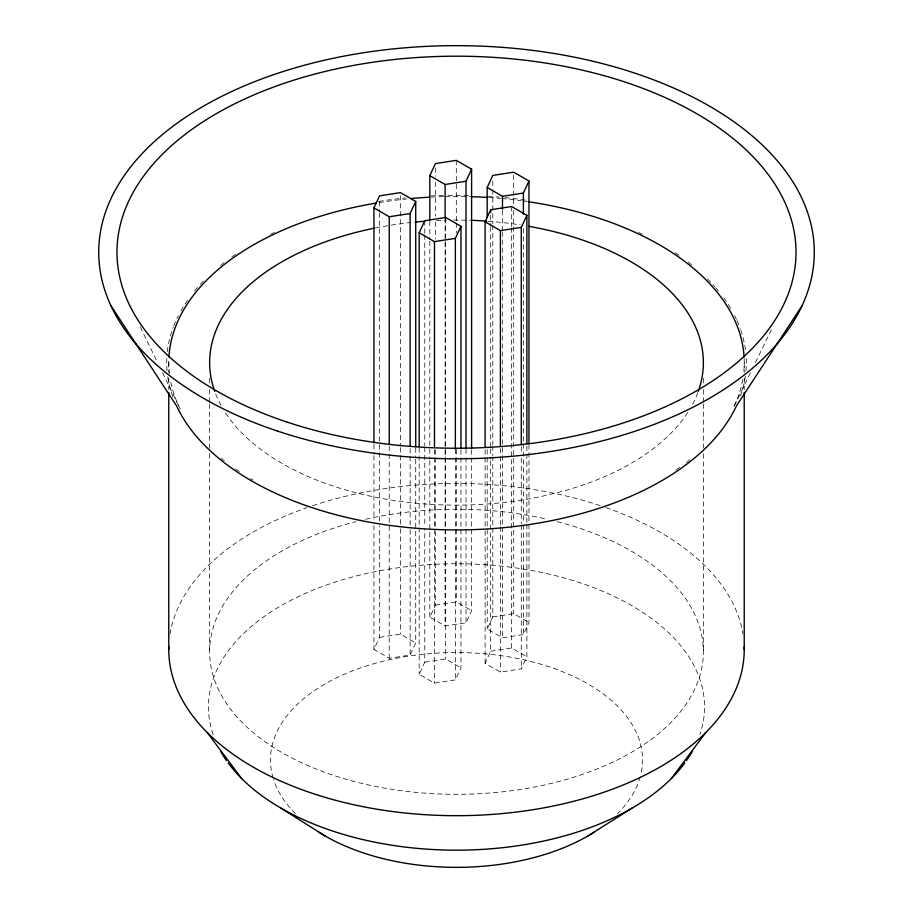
<?xml version="1.0" encoding="UTF-8"?>
<svg xmlns="http://www.w3.org/2000/svg" width="913" height="913" viewBox="0 0 913 913"><rect width="100%" height="100%" fill="white"/><g stroke="black" fill="none" stroke-linecap="round" stroke-linejoin="round"><path stroke-width="0.68" stroke-dasharray="4.57 3.42" d="M415.723 459.239L415.723 642.969L410.131 655.032L389.235 658.262L373.942 649.428L379.534 637.365L379.534 526.276M471.599 529.529L471.599 610.706L466.007 622.769L445.11 625.998L429.818 617.165L435.421 605.102L435.421 531.046M460.962 529.677L460.962 667.825L455.359 679.888L434.474 683.129L419.181 674.296L424.773 662.233L424.773 528.353M528.969 444.483L528.969 622.506L523.377 634.569L502.481 637.81L487.188 628.977L492.792 616.914L492.792 457.402M526.881 524.393L526.881 656.835L521.289 668.898L500.392 672.128L485.1 663.306L490.692 651.243L490.692 460.392M734.429 405.589L750.486 372.641M755.428 362.507L772.718 327.025M435.421 605.102L456.306 601.872L471.599 610.706M492.792 616.914L513.677 613.684L528.969 622.506M379.534 637.365L400.43 634.136L415.723 642.969M490.692 651.243L511.588 648.013L526.881 656.835M424.773 662.233L445.67 659.003L460.962 667.825M140.282 327.025L157.572 362.507M162.514 372.641L178.571 405.589M744.232 362.587L744.232 372.538M744.232 378.222L744.232 389.589M703.364 378.256L703.364 383.962M703.364 389.657L703.364 402.473M703.364 403.9L703.364 448.066M703.364 453.761L703.364 651.779M526.881 446.058L526.881 522.966M523.377 228.672L523.377 442.303M523.377 443.729L523.377 523.48M523.377 524.907L523.377 634.569M521.289 446.719L521.289 452.426M521.289 458.121L521.289 523.628M521.289 525.055L521.289 668.898M513.677 175.022L513.677 204.934M513.677 210.629L513.677 613.684M511.588 206.509L511.588 226.447M511.588 227.873L511.588 648.013M502.481 210.538L502.481 230.487M502.481 231.902L502.481 637.81M500.392 448.534L500.392 525.443M500.392 526.858L500.392 672.128M492.792 181.105L492.792 188.226M492.792 189.653L492.792 223.833M492.792 225.26L492.792 444.585M492.792 446.012L492.792 455.975M490.692 215.434L490.692 225.408M490.692 226.823L490.692 447.575M490.692 449.002L490.692 458.977M487.188 449.527L487.188 628.977M485.1 449.675L485.1 529.426M485.1 530.852L485.1 663.306M471.599 449.767L471.599 528.102M466.007 449.013L466.007 456.135M466.007 457.561L466.007 622.769M460.962 449.926L460.962 528.262M456.306 160.368L456.306 221.608M456.306 223.034L456.306 233.009M456.306 449.481L456.306 527.817M456.306 529.243L456.306 601.872M455.359 449.173L455.359 456.295M455.359 457.721L455.359 679.888M445.67 217.499L445.67 527.976M445.67 529.403L445.67 659.003M445.11 218.675L445.11 527.725M445.11 529.152L445.11 625.998M435.421 167.878L435.421 176.426M435.421 182.121L435.421 216.301M435.421 221.996L435.421 239.08M435.421 449.869L435.421 529.62M434.474 449.55L434.474 683.129M429.818 221.243L429.818 239.754M429.818 241.18L429.818 459.079M429.818 460.506L429.818 617.165M424.773 220.729L424.773 233.545M424.773 234.972L424.773 445.749M424.773 447.176L424.773 526.938M419.181 447.849L419.181 674.296M415.723 447.849L415.723 457.824M410.131 448.523L410.131 528.273M410.131 529.7L410.131 655.032M400.43 195.485L400.43 446.137M400.43 447.564L400.43 527.326M400.43 528.741L400.43 634.136M389.235 446.058L389.235 658.262M379.534 201.556L379.534 211.531M379.534 212.957L379.534 524.861M373.942 444.346L373.942 454.309M373.942 455.735L373.942 519.828M373.942 525.523L373.942 649.428M209.636 378.256L209.636 383.962M209.636 389.657L209.636 402.473M209.636 403.9L209.636 448.066M209.636 453.761L209.636 651.779M168.768 362.587L168.768 372.538M168.768 378.222L168.768 389.589M273.158 778.15A186.035 107.403 0 0 1 454.058 652.544A186.035 107.403 0 0 1 640.606 775.365M640.241 776.758A186.035 107.403 0 0 1 617.61 813.643M295.39 813.643A186.035 107.403 0 0 1 273.592 779.542M213.117 734.6A248.051 143.204 0 0 1 456.5 563.755A248.051 143.204 0 0 1 699.883 734.6M170.001 634.193A287.732 166.12 0 0 1 307.042 507.617M312.634 505.699A287.732 166.12 0 0 1 600.366 505.699M605.958 507.617A287.732 166.12 0 0 1 742.999 634.193M744.141 358.421A287.732 166.12 0 0 1 743.581 373.759M742.76 379.374A287.732 166.12 0 0 1 732.705 409.15M689.737 459.867A287.732 166.12 0 0 1 686.45 462.446M679.614 467.479A287.732 166.12 0 0 1 673.68 471.553M253.038 480.055A287.732 166.12 0 0 1 250.482 478.56M239.32 471.553A287.732 166.12 0 0 1 233.386 467.479M224.347 460.734A287.732 166.12 0 0 1 221.117 458.132M180.295 409.15A287.732 166.12 0 0 1 170.24 379.374M169.419 373.759A287.732 166.12 0 0 1 168.859 358.421M379.203 202.572A287.732 166.12 0 0 1 406.936 198.954M431.016 197.117A287.732 166.12 0 0 1 443.798 196.626M445.213 196.592A287.732 166.12 0 0 1 470.629 196.672M489.094 197.539A287.732 166.12 0 0 1 500.427 198.418M501.83 198.543A287.732 166.12 0 0 1 521.391 200.746M522.772 200.94A287.732 166.12 0 0 1 526.881 201.511M697.76 392.807A246.864 142.531 0 0 1 691.963 405.406M687.751 412.482A246.864 142.531 0 0 1 456.5 505.117A246.864 142.531 0 0 1 225.249 412.482M221.037 405.406A246.864 142.531 0 0 1 215.24 392.807M375.437 227.965A246.864 142.531 0 0 1 410.747 222.532M436.471 220.535A246.864 142.531 0 0 1 446.514 220.181M453.658 220.067A246.864 142.531 0 0 1 470.788 220.307M488.01 221.231A246.864 142.531 0 0 1 520.399 224.918M746.218 358.524A289.809 167.319 0 0 1 745.955 370.758M745.339 376.224A289.809 167.319 0 0 1 740.249 396.619M172.751 396.619A289.809 167.319 0 0 1 167.661 376.224M167.045 370.758A289.809 167.319 0 0 1 166.782 358.524M167.307 351.699A289.809 167.319 0 0 1 173.242 327.219M173.755 325.884A289.809 167.319 0 0 1 178.309 315.704M180.854 310.934A289.809 167.319 0 0 1 189.174 297.98M194.492 291.087A289.809 167.319 0 0 1 199.308 285.472M200.312 284.365A289.809 167.319 0 0 1 205.516 278.933M220.501 265.489A289.809 167.319 0 0 1 224.895 262.02M231.776 256.941A289.809 167.319 0 0 1 237.757 252.844M270.579 234.242A289.809 167.319 0 0 1 274.345 232.461M378.655 201.419A289.809 167.319 0 0 1 405.167 197.916M430.833 195.93A289.809 167.319 0 0 1 446.56 195.371M447.975 195.348A289.809 167.319 0 0 1 470.731 195.473M487.896 196.261A289.809 167.319 0 0 1 499.32 197.105M505.003 197.63A289.809 167.319 0 0 1 527.394 200.358M638.655 232.461A289.809 167.319 0 0 1 642.421 234.242M675.243 252.844A289.809 167.319 0 0 1 681.224 256.941M688.105 262.02A289.809 167.319 0 0 1 692.499 265.489M707.484 278.933A289.809 167.319 0 0 1 714.685 286.591M715.655 287.709A289.809 167.319 0 0 1 718.508 291.087M723.826 297.98A289.809 167.319 0 0 1 732.146 310.934M734.691 315.704A289.809 167.319 0 0 1 736.426 319.288M737.031 320.6A289.809 167.319 0 0 1 740.249 328.554M740.717 329.901A289.809 167.319 0 0 1 745.693 351.699M557.215 521.654A246.864 142.531 0 0 1 650.969 739.576A246.864 142.531 0 0 1 262.031 739.576A246.864 142.531 0 0 1 355.785 521.654M365.531 519.28A246.864 142.531 0 0 1 547.469 519.28"/><path stroke-width="1.37" d="M373.942 442.919L373.942 207.924L379.534 195.861L400.43 192.632L415.723 201.465L415.723 446.423M410.131 445.67L410.131 213.528L415.723 201.465M429.818 219.816L429.818 175.661L435.421 163.598L456.306 160.368L471.599 169.202L471.599 448.34M419.181 446.423L419.181 232.792L424.773 220.729L445.67 217.499L460.962 226.321L460.962 448.5M466.007 447.587L466.007 181.265L471.599 169.202M455.359 449.173L455.359 238.384L460.962 226.321M487.188 217.374L487.188 187.473L492.792 175.41L513.677 172.18L528.969 181.002L528.969 443.056M485.1 446.822L485.1 221.802L490.692 209.739L511.588 206.509L526.881 215.331L526.881 443.204M523.377 214.429L523.377 193.065L528.969 181.002M521.289 443.878L521.289 227.394L526.881 215.331M802.093 305.672L736.426 405.897A289.809 167.319 0 0 1 456.5 529.905A289.809 167.319 0 0 1 176.574 405.897L110.907 305.672M671.317 778.572L705.681 732.625M588.052 835.897L631.899 808.222M429.818 175.661L445.11 184.494L466.007 181.265M487.188 187.473L502.481 196.306L523.377 193.065M373.942 207.924L389.235 216.758L410.131 213.528M485.1 221.802L500.392 230.624L521.289 227.394M419.181 232.792L434.474 241.625L455.359 238.384M281.101 808.222L324.948 835.897M207.319 732.625L241.683 778.572M744.232 392.43L744.232 649.565M502.481 196.306L502.481 209.123M500.392 230.624L500.392 445.681M490.692 209.739L490.692 212.581M445.11 184.494L445.11 217.248M434.474 241.625L434.474 446.708M389.235 216.758L389.235 443.204M168.768 392.43L168.768 649.565M594.466 831.994A186.035 107.403 0 0 1 318.534 831.994M692.431 751.182A248.051 143.204 0 0 1 686.485 760.609M684.818 762.926A248.051 143.204 0 0 1 456.5 850.174A248.051 143.204 0 0 1 228.182 762.926M226.515 760.609A248.051 143.204 0 0 1 220.569 751.182M744.198 646.792A287.732 166.12 0 0 1 456.5 815.686A287.732 166.12 0 0 1 168.802 646.792M168.928 357.017A287.732 166.12 0 0 1 376.384 203.04M411.17 198.543A287.732 166.12 0 0 1 429.589 197.197M472.044 196.717A287.732 166.12 0 0 1 487.668 197.448M528.25 201.716A287.732 166.12 0 0 1 744.072 357.017M529.004 226.344A246.864 142.531 0 0 1 698.251 391.449M214.749 391.449A246.864 142.531 0 0 1 374.01 228.25M415.004 222.087A246.864 142.531 0 0 1 423.564 221.334M472.215 220.353A246.864 142.531 0 0 1 486.572 221.129M277.609 431.107A357.782 206.566 0 0 0 814.282 252.216A357.782 206.566 0 0 0 277.609 73.325A357.782 206.566 0 0 0 277.609 431.107M286.739 421.977A339.522 196.021 0 0 0 796.022 252.216A339.522 196.021 0 0 0 286.739 82.455A339.522 196.021 0 0 0 286.739 421.977"/></g></svg>
